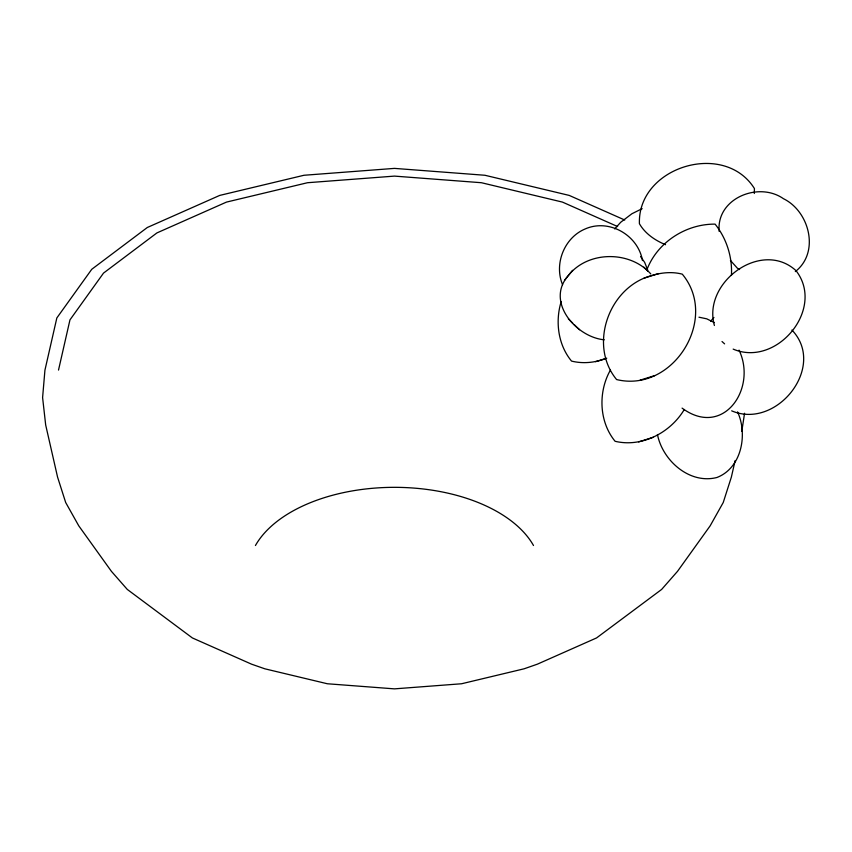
<?xml version="1.0" encoding="UTF-8"?>
<svg xmlns="http://www.w3.org/2000/svg" width="852" height="852" viewBox="0 0 852 852"><rect width="100%" height="100%" fill="white"/><g stroke="black" fill="none" stroke-linecap="round" stroke-linejoin="round"><path stroke-width="1.28" d="M719.163 231.371C716.138 198.388 758.546 181.178 783.435 198.697C809.411 211.317 820.061 252.32 795.331 271.575M754.308 193.5L754.425 188.548C724.211 140.324 637.466 166.832 639.415 223.725C645.156 233.693 655.113 240.424 665.55 244.705M744.563 413.241L741.804 431.325M58.511 370.077L69.96 319.873L103.518 273.098L156.906 232.926L226.483 202.094L307.519 182.722L394.465 176.108L481.423 182.722L562.448 202.094L617.625 226.547M735.138 460.559L731.367 477.088L723.241 502.499L710.163 525.822L677.521 571.33L661.631 589.435L596.538 637.946L537.356 664.177L524.076 668.809L461.56 683.762L394.465 688.863L327.37 683.762L264.844 668.809L251.574 664.177L192.382 637.946L127.299 589.435L111.41 571.33L78.757 525.822L65.679 502.499L57.563 477.088L45.678 424.967L42.6 397.596L44.932 370.183L56.839 317.956L91.76 269.285L147.311 227.495L219.699 195.417L303.994 175.267L394.465 168.387L484.926 175.267L569.232 195.417L624.729 220.008M561.17 301.619C555.11 321.47 558.017 344.836 571.532 361.088C583.247 364.017 595.623 362.632 606.752 358.181M646.732 270.212C656.956 242.511 685.796 223.863 715.105 224.129C726.607 238.581 732.475 257.038 731.431 275.473M610.458 370.002C598.061 391.771 598.903 421.612 615.101 441.293C641.971 447.683 670.492 432.667 684.294 409.493M567.634 276.41C545.908 302.13 576.24 337.222 604.27 339.799M568.199 275.728C587.614 250.658 629.99 250.371 650.79 273.95M564.471 280.319L572.565 270.329M614.718 228.932L620.693 222.276L631.875 213.767L642.174 208.655M710.589 321.225L713.944 317.498M644.08 278.157C606.443 293.972 589.914 347.265 616.592 379.555C672.942 393.23 719.493 318.786 682.282 274.152C669.48 270.808 656.146 273.364 644.08 278.157L658.756 273.545M595.527 361.706L605.921 358.436M640.118 380.162L654.794 375.562M638.627 441.9L653.303 437.289M698.97 317.2L706.734 318.829L714.391 322.62M733.167 349.107C776.758 367.755 825.663 308.68 795.992 270.638C761.379 238.954 702.186 282.523 714.391 325.485M731.666 410.834C776.491 430.1 827.047 366.637 791.923 330.033M682.079 408.119C723.316 438.588 757.385 388.395 739.046 350.14M739.579 269.53L737.374 268.199L730.42 260.424M722.017 341.524L724.594 343.867M568.348 318.85L572.746 323.153M574.195 324.58L579.498 329.756M643.814 267.134L648.031 271.266M640.566 256.505L644.634 262.352L647.637 269.722M737.555 411.878C747.832 434.137 741.836 467.854 716.99 477.471C689.609 484.575 662.6 460.57 657.456 434.509M642.472 260.552C638.18 235.301 609.201 218.368 585.281 228.911C564.343 237.538 553.853 263.918 562.565 284.685M255.44 545.504A146.299 84.465 0 0 1 394.465 487.333A146.299 84.465 0 0 1 533.501 545.504"/></g></svg>
